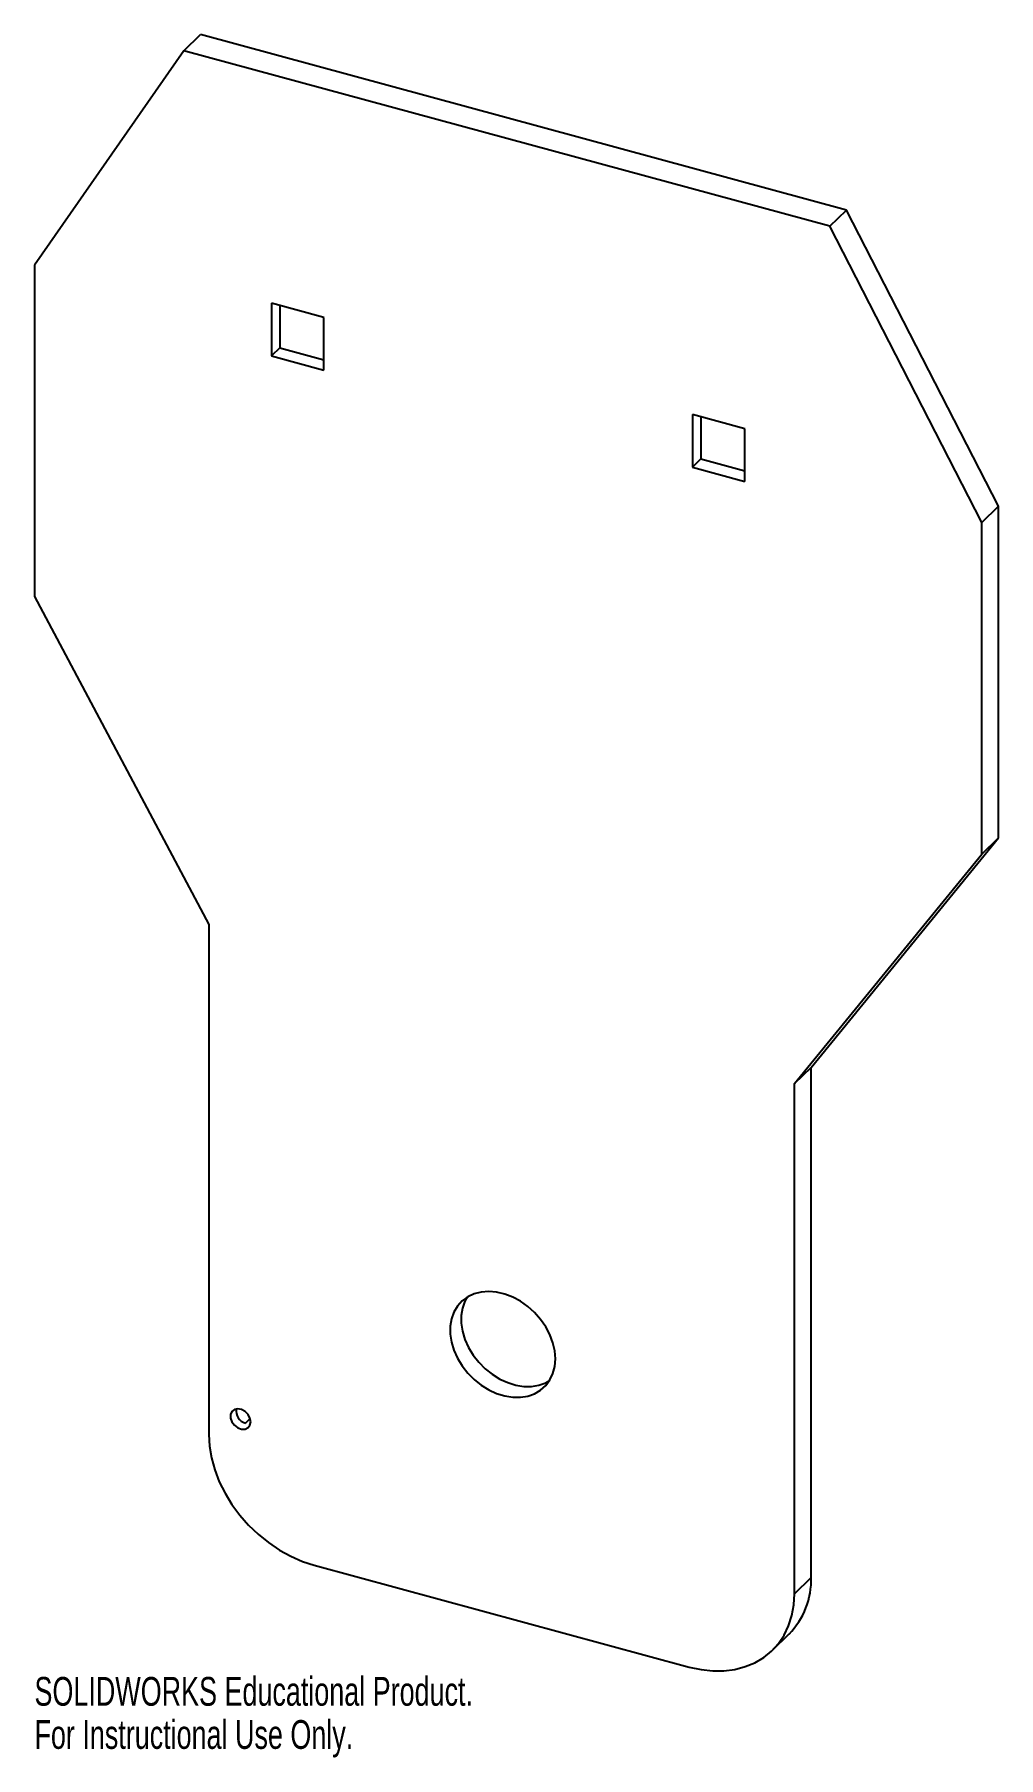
# Paper-space layout '_Trimetric' of a CAD drawing. Header units: millimetres. Extents: x -82 to 80, y -183 to 106.
import ezdxf

# ---------------------------------------------------------------- set-up
doc = ezdxf.new("R2010")
doc.units = ezdxf.units.MM
doc.styles.add('SLDTEXTSTYLE0', font='TXT', dxfattribs={"width": 0.7})

psp = doc.layouts.new('_Trimetric')

# ---------------------------------------------------------------- linework, layer by layer
at = {"color": 7, "linetype": 'Continuous', "lineweight": 25}
for p, q in [((-57.07, 103.49), (-54.27, 106.22)), ((54.27, 76.72), (-54.27, 106.22)), ((-57.07, 103.49), (-82.19, 67.46)), ((51.47, 73.99), (-57.07, 103.49)), ((51.47, 73.99), (54.27, 76.72)), ((79.8, 26.93), (54.27, 76.72)), ((77, 24.19), (51.47, 73.99)), ((-82.19, 67.46), (-82.19, 11.74)), ((-33.55, 58.67), (-42.39, 61.07)), ((-42.39, 61.07), (-42.39, 52.22)), ((-40.99, 60.69), (-40.99, 53.58)), ((-33.55, 49.81), (-33.55, 58.67)), ((-40.99, 53.58), (-42.39, 52.22)), ((-42.39, 52.22), (-33.55, 49.81)), ((-40.99, 53.58), (-33.55, 51.56)), ((37.2, 39.97), (28.36, 42.37)), ((28.36, 42.37), (28.36, 33.52)), ((29.76, 41.99), (29.76, 34.89)), ((37.2, 31.12), (37.2, 39.97)), ((29.76, 34.89), (28.36, 33.52)), ((29.76, 34.89), (37.2, 32.86)), ((28.36, 33.52), (37.2, 31.12)), ((77, 24.19), (79.8, 26.93)), ((79.8, -28.79), (79.8, 26.93)), ((77, -31.52), (77, 24.19)), ((-82.19, 11.74), (-52.88, -43.37)), ((48.32, -67.38), (79.8, -28.79)), ((77, -31.52), (79.8, -28.79)), ((45.52, -70.11), (77, -31.52)), ((-52.88, -43.37), (-52.88, -129.08)), ((45.52, -70.11), (48.32, -67.38)), ((48.32, -153.09), (48.32, -67.38)), ((45.52, -155.83), (45.52, -70.11)), ((-46.75, -127.17), (-45.95, -126.39)), ((-35.19, -151.03), (27.83, -168.16)), ((45.52, -155.83), (48.32, -153.09)), ((41.8, -165.33), (44.6, -162.6))]:
    psp.add_line(p, q, dxfattribs=at)
at = {"color": 7, "linetype": 'Continuous', "lineweight": 25, "flags": 128}
for points in [[(5.33, -116.35), (5.22, -115.01), (4.91, -113.65), (4.41, -112.29), (3.72, -110.98), (2.85, -109.73), (1.84, -108.58), (0.71, -107.56), (-0.53, -106.69), (-1.83, -105.99), (-3.18, -105.47), (-4.53, -105.15), (-5.86, -105.04), (-7.14, -105.14), (-8.33, -105.44), (-9.4, -105.94), (-10.34, -106.63), (-11.12, -107.5), (-11.72, -108.51), (-12.13, -109.65), (-12.34, -110.89), (-12.34, -112.2), (-12.13, -113.56), (-11.72, -114.92), (-11.12, -116.26), (-10.34, -117.54), (-9.4, -118.74), (-8.33, -119.83), (-7.14, -120.78), (-5.86, -121.57), (-4.53, -122.18), (-3.18, -122.6), (-1.83, -122.82), (-0.53, -122.82), (0.71, -122.62), (1.84, -122.22), (2.85, -121.62), (3.72, -120.84), (4.41, -119.9), (4.91, -118.82), (5.22, -117.63), (5.33, -116.35)], [(-9.46, -105.98), (-9.85, -106.69), (-10.26, -107.83), (-10.47, -109.07), (-10.47, -110.38), (-10.26, -111.73), (-9.85, -113.1), (-9.25, -114.43), (-8.47, -115.72), (-7.54, -116.92), (-6.46, -118.01), (-5.27, -118.96), (-3.99, -119.75), (-2.67, -120.36), (-1.31, -120.78), (0.03, -120.99), (1.34, -121), (2.57, -120.8), (3.71, -120.39), (4.3, -120.08)], [(-45.86, -126.93), (-45.98, -126.31), (-46.31, -125.71), (-46.81, -125.21), (-47.41, -124.88), (-48.03, -124.76), (-48.59, -124.88), (-49.01, -125.21), (-49.23, -125.72), (-49.23, -126.32), (-49.01, -126.95), (-48.59, -127.51), (-48.03, -127.93), (-47.41, -128.15), (-46.81, -128.15), (-46.31, -127.92), (-45.98, -127.5), (-45.86, -126.93)], [(-52.88, -129.08), (-52.77, -131.03), (-52.43, -133.02), (-51.89, -135.02), (-51.13, -137), (-50.17, -138.94), (-49.02, -140.82), (-47.7, -142.61), (-46.22, -144.3), (-44.6, -145.85), (-42.86, -147.25), (-41.03, -148.49), (-39.13, -149.54), (-37.17, -150.39), (-35.19, -151.03)], [(27.83, -168.16), (29.81, -168.59), (31.77, -168.8), (33.67, -168.79), (35.51, -168.55), (37.24, -168.09), (38.86, -167.42), (40.34, -166.54), (41.66, -165.47), (42.81, -164.21), (43.77, -162.79), (44.53, -161.22), (45.08, -159.52), (45.41, -157.72), (45.52, -155.83)]]:
    psp.add_lwpolyline(points, dxfattribs=at)
at = {"color": 7, "linetype": 'Continuous', "lineweight": 25}
for centre, radius, start, end in [((-46.12, -125.07), 2.19, 172.6269, 253.2992), ((35.27, -153.47), 13.06, 315.6266, 1.6392)]:
    psp.add_arc(centre, radius, start, end, dxfattribs=at)

# ---------------------------------------------------------------- texts
at = {"color": 7, "linetype": 'Continuous', "char_height": 4.8336, "attachment_point": 1, "style": 'SLDTEXTSTYLE0'}
for s, insert in [('SOLIDWORKS Educational Product.', (-82.19, -169.82)), ('For Instructional Use Only.', (-82.19, -177.07))]:
    psp.add_mtext(s, dxfattribs=dict(at, insert=insert))

doc.saveas('drawing.dxf')
